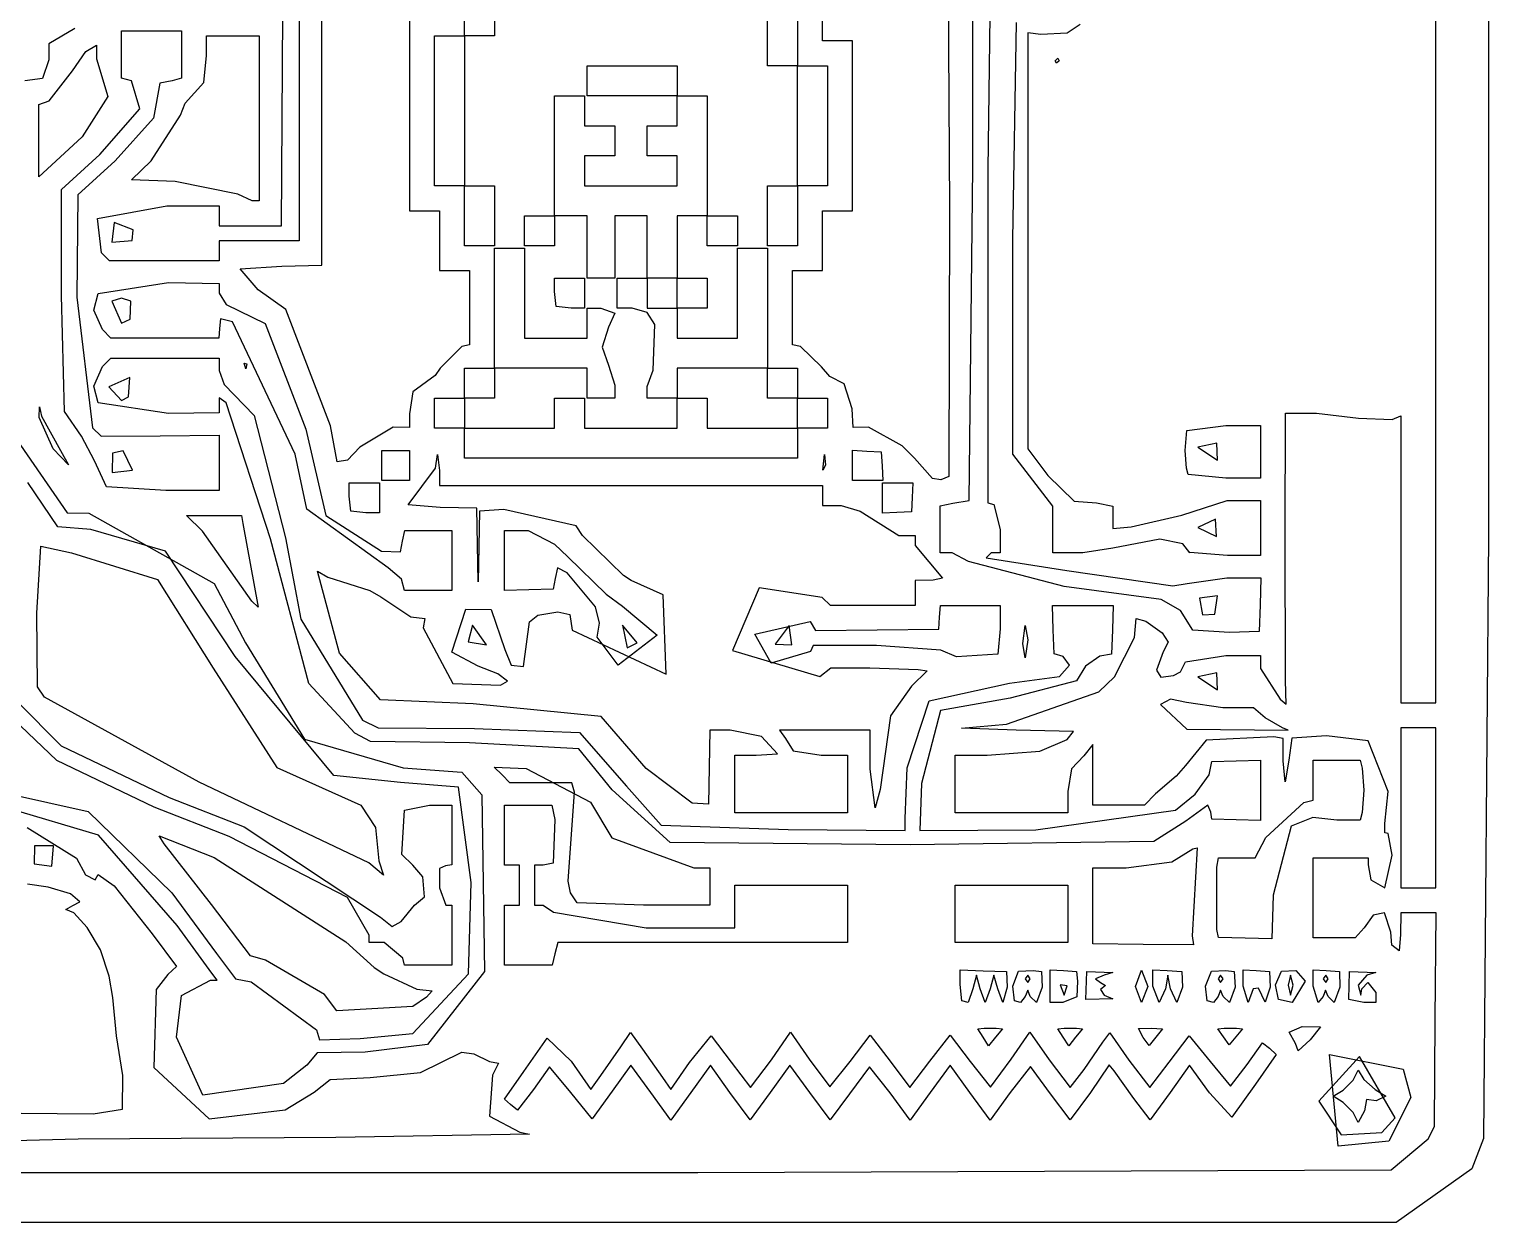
# Model space of a CAD drawing. Extents: x 0.4 to 98.6, y 0.4 to 64.5.
# Drawn here: x 50.3 to 98.65, y 0.42 to 39.42 of the extents above; entities that cross this region are included whole.
import ezdxf

# ---------------------------------------------------------------- set-up
doc = ezdxf.new("R2010")
doc.units = 0
doc.layers.add('Layer_1', color=7, linetype='CONTINUOUS')

msp = doc.modelspace()

# ---------------------------------------------------------------- linework, layer by layer
at = {"layer": 'Layer_1', "color": 7}
for points in [[(49.62349, 64.542168), (83.425009, 64.542168), (83.425009, 64.054621), (83.425009, 63.567076), (89.301652, 63.544075), (95.178303, 63.521074), (95.813568, 63.207658), (97.874332, 60.692107), (97.992245, 59.267635), (97.993091, 58.281714), (98.320466, 57.843768), (98.647841, 57.405821), (98.647841, 50.163022), (98.647841, 42.920223), (98.320466, 42.414676), (97.993091, 41.909126), (97.993091, 22.850839), (97.832668, 3.166531), (97.452879, 2.166872), (94.974157, 0.41763), (4.062974, 0.420734)], [(59.119359, 45.549231), (59.118513, 39.034624), (59.117666, 32.520021), (57.808163, 32.520021), (56.498664, 32.520021), (56.498664, 32.19327), (56.498664, 31.866519), (54.704393, 31.866519), (52.910123, 31.866519), (52.658296, 32.117863), (52.523098, 33.243365), (54.783791, 33.663651), (56.498664, 33.663651), (56.498664, 33.336899), (56.498664, 33.010148), (57.519981, 33.010148), (58.541301, 33.010148), (58.563483, 36.481905), (58.585666, 39.953667)], [(81.775327, 45.753469), (81.624479, 34.849701), (81.624479, 23.945929), (81.82909, 23.894675), (82.033698, 23.076242), (82.033698, 22.30906), (81.73456, 22.30906), (81.575914, 22.154115), (84.2147, 21.738424), (87.676915, 21.230915), (88.140905, 21.305213), (89.439619, 21.492182), (90.551001, 21.492182), (90.527775, 20.614039), (90.504548, 19.735896), (89.525541, 19.712726), (88.328967, 19.779514), (87.926467, 20.430527), (87.292176, 20.785628), (84.120726, 21.206997), (80.992702, 22.026237), (80.463516, 22.309057), (80.069454, 22.309057), (80.069454, 23.078325), (80.069454, 23.847589), (80.482704, 23.936046), (81.014687, 24.024503), (81.133426, 34.915458), (81.133426, 45.806411)], [(62.718381, 40.035799), (62.718381, 36.76829), (62.718381, 33.500777), (63.209445, 33.500777), (63.700509, 33.500777), (63.700509, 32.520521), (63.700509, 31.540267), (64.191573, 31.540267), (64.682634, 31.540267), (64.682634, 30.325162), (64.682634, 29.110054), (64.435009, 29.060623), (63.729572, 28.356529), (63.563448, 28.109376), (62.834699, 27.575604), (62.718381, 26.853501), (62.718381, 26.409255), (62.193112, 26.422012), (61.098129, 25.766099), (60.693073, 25.347168), (60.362303, 25.287397), (60.139373, 26.464348), (58.674281, 30.269892), (57.779639, 30.911527), (57.184458, 31.598887), (58.548175, 31.689989), (59.853846, 31.723155), (59.853846, 37.134309), (59.853846, 42.545463)], [(49.787004, 2.050991), (72.150843, 2.050991), (94.819525, 2.13594), (96.024323, 3.151686), (96.233402, 3.557042), (96.257165, 7.051551), (96.280928, 10.546089), (95.704715, 10.546089), (95.128493, 10.546089), (95.117346, 9.831324), (95.070737, 9.30036), (94.836343, 9.484132), (94.799318, 9.904076), (94.596507, 10.546089), (94.22821, 10.464645), (93.93223, 10.056196), (93.636258, 9.729219), (92.950105, 9.729219), (92.263958, 9.729219), (92.263958, 11.036204), (92.263958, 12.343218), (93.164241, 12.343218), (94.064521, 12.343218), (94.064521, 12.110356), (94.15437, 11.620213), (94.604511, 11.362959), (94.842038, 12.424913), (94.719387, 13.139677), (94.606148, 13.160138), (94.602536, 13.466454), (94.715662, 14.511114), (94.064502, 16.169045), (92.698227, 16.330877), (91.565573, 16.247968), (91.467253, 15.532922), (91.351787, 14.827408), (91.28181, 15.513578), (91.28181, 16.242897), (90.974896, 16.293533), (88.766807, 16.185544), (88.090204, 15.356409), (87.781642, 15.01135), (87.109852, 14.428408), (86.746318, 14.058703), (85.903998, 14.058703), (85.061678, 14.058703), (85.061678, 15.052365), (85.061678, 16.046024), (84.769338, 15.671507), (84.360118, 15.252229), (84.243239, 14.510552), (84.243239, 13.813646), (82.40175, 13.813646), (80.560264, 13.813646), (80.560264, 14.753057), (80.560264, 15.692459), (81.603772, 15.692394), (83.325074, 15.826619), (84.216967, 16.2147), (84.431063, 16.468494), (82.557043, 16.511657), (80.764875, 16.574621), (82.238064, 16.71147), (85.257275, 17.765288), (85.771427, 18.258793), (86.423084, 19.548182), (86.475097, 20.162326), (86.797954, 20.080529), (87.322966, 19.693859), (87.525105, 19.388983), (87.359189, 19.071266), (87.137713, 18.476293), (87.279115, 18.251642), (87.701141, 18.305354), (87.926213, 18.417983), (88.095843, 18.744738), (89.405343, 18.959972), (90.545216, 18.959972), (90.545216, 18.525973), (91.189174, 17.528083), (91.382978, 17.367061), (91.355857, 18.143093), (91.346205, 22.901414), (91.363646, 26.88366), (92.377758, 26.88366), (93.748641, 26.722079), (94.844637, 26.675269), (95.128465, 26.793636), (95.128465, 22.100752), (95.128465, 17.407871), (95.701371, 17.407871), (96.274279, 17.407871), (96.274279, 29.908111), (96.274279, 42.408354)], [(80.318242, 42.434002), (80.376583, 33.583974), (80.355755, 24.81297), (80.089763, 24.704642), (79.823771, 24.748908), (79.823729, 24.748933), (79.823729, 24.748933), (79.229081, 25.408334), (78.830699, 25.814557), (77.727591, 26.422342), (77.221807, 26.409896), (77.190768, 27.023396), (76.927649, 27.836143), (76.466555, 28.081103), (76.187894, 28.390944), (75.502529, 29.057744), (75.240471, 29.110057), (75.240471, 30.325165), (75.240471, 31.54027), (75.731535, 31.54027), (76.222599, 31.54027), (76.222599, 32.520524), (76.222599, 33.50078), (76.71366, 33.50078), (77.204724, 33.50078), (77.204724, 36.278163), (77.204724, 39.055551), (76.71366, 39.055551), (76.222599, 39.055551), (76.222599, 40.525932)], [(65.50105, 40.240029), (65.50105, 39.21893), (65.009989, 39.21893), (64.518925, 39.21893), (64.518925, 36.768295), (64.518925, 34.317664), (65.009989, 34.317664), (65.50105, 34.317664), (65.50105, 33.337407), (65.50105, 32.357154), (65.009989, 32.357154), (64.518925, 32.357154), (64.518925, 33.337407), (64.518925, 33.337407), (64.518925, 34.317664), (64.027861, 34.317664), (63.536798, 34.317664), (63.536798, 36.768295), (63.536798, 39.21893), (64.027861, 39.21893), (64.518925, 39.21893), (64.518925, 40.240029)], [(75.40416, 39.749903), (75.40416, 38.238679), (75.895224, 38.238679), (76.386285, 38.238679), (76.386285, 36.278168), (76.386285, 34.317664), (75.895224, 34.317664), (75.40416, 34.317664), (75.40416, 33.337407), (75.40416, 32.357154), (74.913096, 32.357154), (74.422032, 32.357154), (74.422032, 33.337407), (74.422032, 34.317664), (74.913096, 34.317664), (75.40416, 34.317664), (75.40416, 36.278168), (75.40416, 38.238679), (74.913096, 38.238679), (74.422032, 38.238679), (74.422032, 39.749903)], [(84.652035, 39.587791), (84.222922, 39.303991), (83.363561, 39.265793), (82.933316, 39.319443), (82.933316, 32.518497), (82.933316, 25.717554), (83.588139, 24.84177), (84.44678, 24.004877), (85.183301, 23.94344), (85.716007, 23.843119), (85.716007, 23.474218), (85.716007, 23.105316), (86.309374, 23.158044), (87.968677, 23.543799), (89.458113, 24.024991), (90.544795, 24.024991), (90.544795, 23.126427), (90.544795, 22.227862), (89.460365, 22.230402), (88.228171, 22.318684), (88.228651, 22.318628), (88.228651, 22.318628), (88.003466, 22.607654), (87.250954, 22.761663), (85.716487, 22.467048), (84.734362, 22.309549), (83.752234, 22.309549), (83.752234, 23.07281), (83.752234, 23.836072), (83.098235, 24.686145), (82.44423, 25.536221), (82.443384, 32.573054), (82.565397, 39.656913)], [(51.777797, 39.454729), (50.933264, 38.955845), (50.933264, 38.431612), (50.723324, 37.82771), (50.150419, 37.748044)], [(49.787447, 26.152394), (50.659748, 24.88422), (51.532049, 23.616048), (52.235243, 23.614919), (56.338596, 21.31546), (57.35599, 19.367325), (59.29401, 16.223189), (62.514171, 15.283626), (64.437501, 15.144319), (65.0885, 14.398462), (65.175385, 8.626405), (63.309535, 6.231334), (61.273666, 5.985829), (59.705789, 5.959188), (59.371144, 5.563075), (58.605046, 4.956243), (55.966661, 4.577078), (55.96624, 4.577586), (55.96624, 4.577586), (55.107187, 6.474469), (55.272665, 7.835311), (56.21597, 8.340929), (56.430033, 8.340929), (56.259754, 8.565577), (55.127611, 10.12906), (52.554108, 13.078644), (49.623341, 13.953829)], [(49.582582, 14.440685), (52.21775, 13.851016), (54.950988, 11.190086), (56.416545, 9.20778), (57.030373, 8.385864), (57.541661, 8.284095), (59.686979, 6.719212), (59.775805, 6.389963), (61.103938, 6.431625), (62.836328, 6.596809), (64.648587, 8.544882), (64.737484, 11.530435), (64.326331, 14.652521), (62.43207, 14.79968), (60.243628, 15.030131), (57.025121, 18.91923), (54.742474, 22.366876), (52.304858, 23.081528), (51.229527, 23.166999), (50.246431, 24.61448)], [(49.915901, 17.425871), (51.330955, 15.998642), (54.861038, 14.317735), (57.316354, 13.358473), (61.778824, 10.403448), (62.156872, 10.096966), (62.454123, 10.260328), (62.883295, 10.79132), (63.209112, 11.065815), (63.157068, 11.719323), (62.832848, 12.098305), (62.466571, 12.445498), (62.556383, 13.899222), (63.375683, 14.058827), (64.109398, 14.058827), (64.109398, 13.084006), (64.109398, 12.109157), (63.902244, 12.083362), (63.697633, 11.996257), (63.700173, 11.363187), (63.904784, 10.791377), (64.109393, 10.791377), (64.109393, 9.811114), (64.109393, 8.830855), (63.333434, 8.830855), (62.557478, 8.830855), (62.507389, 9.055504), (61.894092, 9.566058), (61.408546, 9.566058), (61.408546, 9.813722), (60.691097, 11.046556), (56.825288, 13.032616), (54.369971, 13.993645), (51.197125, 15.522025), (49.540198, 17.104736)], [(50.220658, 13.327265), (51.834114, 12.327323), (52.128354, 11.786461), (52.442645, 11.623071), (52.540031, 11.791592), (53.063627, 11.427187), (54.30751, 9.855378), (55.104116, 8.790283), (54.81836, 8.528319), (54.44349, 8.038203), (54.360111, 5.484704), (56.175178, 3.802716), (58.658025, 4.09682), (59.603413, 4.673936), (60.123458, 5.09219), (61.441357, 5.159923), (63.086633, 5.323183), (64.427703, 5.983117), (64.828596, 5.930271), (65.33308, 5.677335), (65.631928, 5.629648), (65.436904, 5.236315), (65.335197, 3.892435), (66.330072, 3.373005), (66.646844, 3.298893), (60.317218, 3.19464), (51.887299, 3.140708), (49.787004, 3.086775)], [(47.659074, 4.015992), (52.381293, 3.969453), (53.342959, 4.122361), (53.347221, 5.22195), (53.139708, 6.514813), (53.019843, 7.769175), (52.899977, 8.472193), (52.623072, 9.329909), (52.183943, 10.062394), (51.753489, 10.54564), (51.488155, 10.655343), (51.718333, 10.775699), (51.948508, 10.896084), (51.636237, 11.157738), (50.910867, 11.379779), (50.238946, 11.479276)]]:
    msp.add_lwpolyline(points, dxfattribs=at)
for points in [[(52.812065, 24.47112), (52.419432, 25.325446), (51.997005, 26.130188), (51.442232, 26.934389), (51.342596, 30.732872), (51.343161, 34.195131), (52.602157, 35.333447), (53.911123, 36.83565), (53.633682, 37.748552), (53.306307, 37.836535), (53.306307, 38.60942), (53.306307, 39.382308), (54.288432, 39.382308), (55.270559, 39.382308), (55.270559, 38.610111), (55.270559, 37.837918), (54.963646, 37.752847), (54.560313, 37.66732), (54.349767, 36.529236), (53.101696, 35.133721), (51.874038, 34.018113), (51.851544, 30.67573), (52.360645, 26.398254), (52.640615, 26.127417), (54.569418, 26.142826), (56.498223, 26.158236), (56.498223, 25.254969), (56.498223, 24.351703), (54.75904, 24.354977), (52.812062, 24.471083), (52.812065, 24.47112)], [(57.113149, 34.037897), (55.059841, 34.453026), (53.631862, 34.506792), (54.276999, 35.126995), (55.231017, 36.626417), (55.387315, 37.01336), (56.001955, 37.692604), (56.089007, 38.570747), (56.089007, 39.21893), (56.948368, 39.21893), (57.807726, 39.21893), (57.807726, 36.523233), (57.807726, 33.827534), (57.574148, 33.827534), (57.113149, 34.037897)], [(50.605466, 35.794959), (50.605466, 36.977555), (50.945888, 37.097567), (51.703547, 38.076855), (52.143808, 38.705963), (52.487877, 38.908767), (52.488441, 38.471614), (52.863105, 37.233048), (52.025026, 35.915222), (50.871567, 34.858472), (50.605576, 34.612363), (50.605576, 35.794959), (50.605466, 35.794959)], [(64.518925, 25.903801), (64.518925, 26.393925), (64.027861, 26.393925), (63.536798, 26.393925), (63.536798, 26.884052), (63.536798, 27.374182), (64.027861, 27.374182), (64.518925, 27.374182), (64.518925, 27.864308), (64.518925, 28.354435), (65.009989, 28.354435), (65.50105, 28.354435), (65.50105, 30.314943), (65.50105, 32.275453), (65.992114, 32.275453), (66.483178, 32.275453), (66.483178, 30.80507), (66.483178, 29.334689), (67.506225, 29.334689), (68.529275, 29.334689), (68.529275, 29.824819), (68.529275, 30.314943), (68.979416, 30.314943), (69.429558, 30.155196), (69.224947, 29.694511), (69.020339, 29.04365), (69.224947, 28.45102), (69.429558, 27.79125), (69.429558, 27.374182), (68.979416, 27.374182), (68.529275, 27.374182), (68.529275, 27.864308), (68.529275, 28.354435), (67.015164, 28.354435), (65.50105, 28.354435), (65.50105, 27.864308), (65.50105, 27.374182), (65.009989, 27.374182), (64.518925, 27.374182), (64.518925, 26.884052), (64.518925, 26.393925), (65.992114, 26.393925), (67.465303, 26.393925), (67.465303, 26.884052), (67.465303, 27.374182), (67.956366, 27.374182), (68.44743, 27.374182), (68.44743, 26.884052), (68.44743, 26.393925), (69.961541, 26.393925), (71.475655, 26.393925), (71.475655, 26.884052), (71.475655, 27.374182), (70.984591, 27.374182), (70.493527, 27.374182), (70.493527, 27.750443), (70.692212, 28.282689), (70.738039, 29.784946), (70.493527, 30.166849), (70.002464, 30.314943), (69.5114, 30.314943), (69.5114, 30.80507), (69.5114, 31.295196), (70.002464, 31.295196), (70.493527, 31.295196), (70.493527, 32.316296), (70.493527, 33.337393), (69.961541, 33.337393), (69.429558, 33.337393), (69.429558, 32.316296), (69.429558, 31.295196), (68.979416, 31.295196), (68.529275, 31.295196), (68.529275, 32.316296), (68.529275, 33.337393), (67.997289, 33.337393), (67.465303, 33.337393), (67.465303, 32.847266), (67.465303, 32.357139), (66.974242, 32.357139), (66.483178, 32.357139), (66.483178, 32.847266), (66.483178, 33.337393), (66.974242, 33.337393), (67.465303, 33.337393), (67.465303, 35.297901), (67.465303, 37.258411), (67.956366, 37.258411), (68.44743, 37.258411), (68.44743, 36.768281), (68.44743, 36.278154), (68.938494, 36.278154), (69.429558, 36.278154), (69.429558, 35.788027), (69.429558, 35.297901), (68.938494, 35.297901), (68.44743, 35.297901), (68.44743, 34.807777), (68.44743, 34.31765), (69.961541, 34.31765), (71.475655, 34.31765), (71.475655, 34.807777), (71.475655, 35.297901), (70.984591, 35.297901), (70.493527, 35.297901), (70.493527, 35.788027), (70.493527, 36.278154), (70.984591, 36.278154), (71.475655, 36.278154), (71.475655, 36.768281), (71.475655, 37.258411), (70.002463, 37.258411), (68.529275, 37.258411), (68.529275, 37.748538), (68.529275, 38.238665), (70.002463, 38.238665), (71.475655, 38.238665), (71.475655, 37.748538), (71.475655, 37.258411), (71.966716, 37.258411), (72.45778, 37.258411), (72.45778, 35.297901), (72.45778, 33.337393), (72.948844, 33.337393), (73.439908, 33.337393), (73.439908, 32.847266), (73.439908, 32.357139), (72.948844, 32.357139), (72.45778, 32.357139), (72.45778, 32.847266), (72.45778, 33.337393), (71.966716, 33.337393), (71.475655, 33.337393), (71.475655, 32.316296), (71.475655, 31.295196), (71.966716, 31.295196), (72.45778, 31.295196), (72.45778, 30.80507), (72.45778, 30.314943), (71.966716, 30.314943), (71.475655, 30.314943), (71.475655, 29.824819), (71.475655, 29.334689), (72.45778, 29.334689), (73.439908, 29.334689), (73.439908, 30.80507), (73.439908, 32.275453), (73.930969, 32.275453), (74.422032, 32.275453), (74.422032, 30.314943), (74.422032, 28.354435), (74.913096, 28.354435), (75.40416, 28.354435), (75.40416, 27.864308), (75.40416, 27.374182), (75.895224, 27.374182), (76.386285, 27.374182), (76.386285, 26.884052), (76.386285, 26.393925), (75.895224, 26.393925), (75.40416, 26.393925), (75.40416, 25.903801), (75.40416, 25.413674), (69.961541, 25.413674), (64.518925, 25.413674), (64.518925, 25.903801)], [(83.834079, 38.402052), (83.920752, 38.483744), (83.956843, 38.402052), (83.870172, 38.320365), (83.834079, 38.402052)], [(53.65795, 32.528307), (53.68541, 32.874235), (53.068571, 33.116554), (52.98651, 32.470573), (53.657945, 32.528307), (53.65795, 32.528307)], [(62.464291, 21.451827), (62.02414, 21.819422), (59.360527, 23.739086), (58.988372, 25.536221), (56.930895, 29.866667), (56.539148, 29.966446), (56.513974, 29.650575), (56.4888, 29.334703), (54.725679, 29.334703), (52.962557, 29.334703), (52.684286, 29.612444), (52.406018, 30.247768), (52.539481, 30.795536), (54.840873, 31.148497), (56.498212, 31.119572), (56.498212, 30.800509), (56.723281, 30.43338), (58.006848, 29.812573), (59.330874, 26.353099), (59.98478, 23.535107), (61.802003, 22.36483), (62.423705, 22.35038), (62.493998, 22.69755), (62.564291, 23.044726), (63.33699, 23.044726), (64.109692, 23.044726), (64.109692, 22.064472), (64.109692, 21.084216), (63.333352, 21.084216), (62.557015, 21.084216), (62.464277, 21.451813), (62.464291, 21.451827)], [(67.519867, 30.369414), (67.465303, 30.859541), (67.465303, 31.295211), (67.956366, 31.295211), (68.44743, 31.295211), (68.44743, 30.805084), (68.44743, 30.314957), (68.010931, 30.314957), (67.519867, 30.369414)], [(71.475655, 30.80507), (71.475655, 31.295196), (70.984591, 31.295196), (70.493527, 31.295196), (70.493527, 30.80507), (70.493527, 30.314943), (70.984591, 30.314943), (71.475655, 30.314943), (71.475655, 30.80507)], [(53.58692, 29.953199), (53.617321, 30.543684), (53.306315, 30.641711), (52.995306, 30.543684), (53.306315, 29.824833), (53.58692, 29.953199)], [(71.240905, 12.84009), (69.348332, 14.55987), (68.262239, 15.908336), (64.682611, 16.100586), (61.449778, 16.142118), (60.933134, 16.42171), (59.427021, 18.035536), (58.18005, 22.77576), (56.730168, 27.220478), (56.498226, 27.385318), (56.498226, 27.139457), (56.498226, 26.893591), (54.840887, 26.867824), (52.539495, 27.220376), (52.406032, 27.768144), (52.6843, 28.403469), (52.962572, 28.681209), (54.730397, 28.681209), (56.498226, 28.681209), (56.498226, 28.278275), (56.667291, 27.821783), (57.640792, 26.808809), (58.670945, 22.799684), (59.169059, 20.144828), (61.180267, 16.842915), (61.695312, 16.590595), (64.8463, 16.568214), (68.283741, 16.432793), (69.812542, 14.68871), (70.944318, 13.408779), (75.097246, 13.262687), (78.923446, 13.234662), (78.929852, 13.626457), (78.996863, 15.284391), (79.706762, 17.473456), (82.334477, 18.055811), (83.971354, 18.273881), (84.30158, 18.640702), (84.096969, 18.921174), (83.793156, 19.006073), (83.769732, 19.800091), (83.746308, 20.594109), (84.734359, 20.594109), (85.722411, 20.594109), (85.698986, 19.798267), (85.675562, 19.002426), (85.290447, 18.932373), (84.82005, 18.604388), (84.527335, 18.12318), (82.360887, 17.566036), (80.08415, 17.161731), (79.458237, 14.770024), (79.401841, 13.234577), (83.193451, 13.258961), (87.763188, 13.8966), (88.403877, 14.420218), (88.865043, 15.05009), (88.949314, 15.488762), (89.747292, 15.512046), (90.545269, 15.535301), (90.545269, 14.549126), (90.545269, 13.562948), (89.747292, 13.586204), (88.949314, 13.609459), (88.923406, 13.834108), (88.817034, 14.058756), (88.096396, 13.53822), (87.051841, 12.87381), (79.09038, 12.760715), (71.240886, 12.839774), (71.240905, 12.84009)], [(53.533634, 27.41967), (53.580082, 28.041688), (52.897096, 27.740588), (53.306315, 27.292506), (53.533634, 27.41967)], [(57.371227, 28.327209), (57.319154, 28.511007), (57.408497, 28.491279), (57.371227, 28.327223), (57.371227, 28.327209)], [(75.40416, 26.884052), (75.40416, 27.374182), (74.913096, 27.374182), (74.422032, 27.374182), (74.422032, 27.864308), (74.422032, 28.354435), (72.948844, 28.354435), (71.475655, 28.354435), (71.475655, 27.864308), (71.475655, 27.374182), (71.966716, 27.374182), (72.45778, 27.374182), (72.45778, 26.884052), (72.45778, 26.393925), (73.930969, 26.393925), (75.40416, 26.393925), (75.40416, 26.884052)], [(51.075337, 25.7194), (50.613687, 26.738476), (50.621899, 27.088273), (50.694797, 26.779291), (51.312382, 25.657063), (51.573014, 25.194263), (51.075329, 25.7194), (51.075337, 25.7194)], [(88.174783, 24.879125), (88.128124, 25.082472), (88.083239, 25.65971), (88.132552, 26.314084), (89.412147, 26.475614), (90.545275, 26.475614), (90.545275, 25.617893), (90.545275, 24.760169), (89.40948, 24.760169), (88.174783, 24.879125)], [(53.663216, 25.02136), (53.361241, 25.644233), (53.014912, 25.572963), (52.998995, 24.936216), (53.663214, 25.02136), (53.663216, 25.02136)], [(61.818076, 25.168623), (61.818076, 25.65875), (62.268217, 25.65875), (62.718359, 25.65875), (62.718359, 25.168623), (62.718359, 24.678496), (62.268217, 24.678496), (61.818076, 24.678496), (61.818076, 25.168623)], [(77.204724, 25.172687), (77.204724, 25.666889), (77.675327, 25.642393), (78.145929, 25.617896), (78.170483, 25.148188), (78.195036, 24.678485), (77.699888, 24.678485), (77.204741, 24.678485), (77.204741, 25.17269), (77.204724, 25.172687)], [(89.137562, 25.348323), (89.117948, 25.8997), (88.493666, 25.770282), (89.137551, 25.348323), (89.137562, 25.348323)], [(73.358063, 14.753427), (73.358063, 15.692834), (74.053735, 15.692834), (74.749407, 15.739048), (74.229187, 16.302928), (73.209834, 16.509713), (72.543999, 16.509713), (72.521336, 15.30483), (72.498702, 14.099921), (71.966716, 14.12846), (70.458377, 15.26603), (68.984866, 16.966086), (64.807977, 17.373885), (61.777156, 17.505695), (60.43528, 19.032669), (59.716186, 21.709276), (60.05599, 21.51934), (61.420306, 21.08423), (61.784528, 20.879771), (62.763921, 20.222394), (63.220393, 20.165472), (63.169206, 19.863085), (64.138083, 18.042679), (65.691773, 17.988941), (65.923421, 18.11407), (65.609931, 18.353411), (64.963386, 18.602404), (64.105631, 19.06767), (64.559009, 20.47649), (65.389982, 20.460572), (65.841007, 19.147201), (66.042818, 18.637197), (66.452238, 18.59258), (66.64889, 20.057833), (66.914885, 20.270956), (67.572643, 20.385589), (67.961401, 20.294998), (68.038211, 19.786753), (71.114106, 18.350645), (71.012545, 20.936961), (69.969686, 21.410998), (69.718359, 21.566994), (68.381091, 22.881382), (68.174442, 23.199906), (65.81014, 23.726502), (65.014332, 23.673904), (64.989271, 22.522031), (64.96421, 21.370155), (64.946176, 22.572868), (64.928142, 23.775577), (63.720945, 23.798183), (62.677434, 23.886533), (63.574883, 25.081228), (63.6391, 25.523487), (63.700484, 25.000439), (63.700484, 24.515135), (69.961538, 24.515135), (76.222596, 24.515135), (76.222596, 24.188384), (76.222596, 23.861632), (76.836424, 23.861632), (77.450254, 23.675589), (78.714768, 22.881379), (79.250818, 22.881379), (79.250818, 22.550569), (80.151101, 21.486955), (79.844187, 21.42039), (79.250818, 21.410992), (79.250818, 21.002555), (79.250818, 20.594114), (77.868129, 20.594114), (76.485438, 20.594114), (76.210791, 20.851484), (74.154966, 21.169859), (73.27761, 19.114418), (76.133928, 18.269769), (76.491162, 18.551921), (77.768686, 18.551074), (79.347219, 18.500497), (79.648235, 18.450823), (79.131477, 17.950005), (78.444963, 16.98511), (78.105004, 14.571848), (77.941315, 13.977468), (77.777629, 15.243604), (77.777629, 16.509777), (76.300275, 16.509777), (74.822921, 16.509777), (75.01959, 16.244291), (75.266718, 15.835853), (76.179106, 15.692899), (77.041035, 15.692899), (77.041035, 14.753489), (77.041035, 13.814075), (75.199546, 13.814075), (73.35806, 13.814075), (73.35806, 14.753489), (73.358063, 14.753427)], [(76.232093, 25.020849), (76.283982, 25.5236), (76.320908, 25.181247), (76.232093, 25.020849)], [(60.808668, 23.671014), (60.754106, 24.161141), (60.754106, 24.59681), (61.24517, 24.59681), (61.736234, 24.59681), (61.736234, 24.106683), (61.736234, 23.616554), (61.299732, 23.616554), (60.808668, 23.671014)], [(78.186852, 24.102605), (78.186852, 24.59681), (78.681999, 24.59681), (79.177147, 24.59681), (79.152593, 24.127102), (79.12804, 23.657397), (78.65744, 23.6329), (78.186837, 23.608403), (78.186837, 24.102605), (78.186852, 24.102605)], [(57.569951, 20.73706), (55.954254, 23.024316), (55.432863, 23.534867), (56.330132, 23.534867), (57.227404, 23.534867), (57.273279, 23.269381), (57.779591, 20.532838), (57.569951, 20.73706)], [(89.107164, 22.846355), (89.071751, 23.412637), (88.499178, 23.144517), (89.107164, 22.846355)], [(69.538648, 18.643564), (68.857903, 19.558853), (68.933462, 20.016959), (68.80029, 20.547932), (67.874454, 21.656083), (67.556494, 21.817982), (67.488024, 21.471529), (67.419552, 21.125076), (66.62399, 21.10168), (65.828428, 21.078284), (65.828428, 22.061498), (65.828428, 23.044709), (66.597187, 23.044709), (67.465303, 22.598747), (67.896851, 22.184346), (69.151527, 20.966586), (69.682621, 20.563905), (70.819697, 19.623225), (69.538648, 18.643533), (69.538648, 18.643564)], [(61.389106, 12.172482), (55.843473, 14.811909), (50.785546, 17.593398), (50.564543, 17.926505), (50.543574, 20.342474), (50.664834, 22.533797), (51.673372, 22.309156), (54.483117, 21.43985), (56.302333, 18.538679), (58.380911, 15.290222), (61.132913, 14.05868), (61.605593, 13.334749), (61.714508, 12.241141), (61.866764, 11.7778), (61.389115, 12.172482), (61.389106, 12.172482)], [(89.053875, 20.312829), (89.137562, 20.904516), (88.550912, 20.82979), (88.649027, 20.287773), (89.053875, 20.312835), (89.053875, 20.312829)], [(74.543131, 18.70366), (74.012813, 19.6499), (75.822687, 20.065729), (75.994899, 19.774411), (78.01162, 19.796255), (80.028337, 19.818099), (80.053286, 20.206115), (80.078234, 20.594131), (81.055877, 20.594131), (82.033518, 20.594131), (82.033518, 19.82292), (81.953624, 19.002423), (80.599832, 18.916173), (80.091129, 19.130815), (77.985839, 19.287126), (75.921502, 19.287126), (75.830248, 19.087228), (74.543137, 18.703688), (74.543131, 18.70366)], [(65.239151, 19.303436), (64.779574, 19.948675), (64.64172, 19.398122), (65.239151, 19.303436)], [(70.167806, 19.371872), (69.680631, 19.943564), (69.838777, 19.205412), (70.167806, 19.371872)], [(75.224102, 19.303436), (75.138166, 19.935464), (74.671302, 19.323446), (75.224102, 19.303436)], [(82.77136, 19.348363), (82.851951, 19.940603), (82.932542, 19.470895), (82.851951, 18.87866), (82.77136, 19.348363)], [(89.137562, 17.833055), (89.117948, 18.38443), (88.493666, 18.255014), (89.137551, 17.833055), (89.137562, 17.833055)], [(91.445558, 16.509713), (91.26668, 16.591399), (90.699552, 16.91815), (90.311302, 17.244904), (89.308205, 17.244904), (88.122076, 17.416535), (87.605279, 17.531888), (87.27152, 17.359057), (88.130881, 16.550731), (91.445558, 16.509713)], [(96.274347, 13.977378), (96.274347, 16.591399), (95.701438, 16.591399), (95.128533, 16.591399), (95.128533, 13.977378), (95.128533, 11.363379), (95.701438, 11.363379), (96.274347, 11.363379), (96.274347, 13.977378)], [(90.042649, 9.711467), (89.171722, 9.734469), (89.110511, 9.997274), (89.112204, 12.036798), (89.171959, 12.343142), (89.772692, 12.343142), (90.373427, 12.343142), (90.716671, 13.00164), (91.957205, 14.145179), (92.264119, 14.228248), (92.264119, 14.878587), (92.264119, 15.528954), (93.03513, 15.528954), (93.806147, 15.528954), (93.861753, 15.276241), (93.917365, 14.548694), (93.861753, 13.821145), (93.806147, 13.568432), (93.041954, 13.568432), (92.248774, 13.655229), (91.540021, 13.379222), (90.954616, 11.117823), (90.913694, 9.688266), (90.04277, 9.711267), (90.042649, 9.711467)], [(68.2019, 10.866589), (67.990668, 11.192558), (67.910731, 11.574176), (68.111606, 14.48754), (68.0319, 14.793883), (67.018305, 14.793883), (66.004707, 14.793883), (65.746233, 15.051865), (65.487757, 15.309848), (66.537915, 15.255991), (68.643064, 14.157562), (69.341651, 12.989072), (72.022669, 12.016492), (72.539624, 12.016492), (72.539624, 11.403833), (72.539624, 10.791173), (70.370761, 10.791173), (68.2019, 10.866589)], [(65.828428, 9.810883), (65.828428, 10.791142), (66.073958, 10.791142), (66.319489, 10.791142), (66.319489, 11.444651), (66.319489, 12.098156), (66.073958, 12.098156), (65.828428, 12.098156), (65.828428, 13.078418), (65.828428, 14.058649), (66.600142, 14.058649), (67.371856, 14.058649), (67.468794, 13.592587), (67.417534, 12.168779), (67.092177, 12.098156), (66.810553, 12.098156), (66.810553, 11.444651), (66.810553, 10.791142), (67.095448, 10.791142), (67.430428, 10.566494), (70.45812, 10.055968), (73.358063, 10.055968), (73.358063, 10.750296), (73.358063, 11.444651), (75.199549, 11.444651), (77.041038, 11.444651), (77.041038, 10.505237), (77.041038, 9.565824), (72.303808, 9.565824), (67.566581, 9.565824), (67.473843, 9.198224), (67.381102, 8.830649), (66.604765, 8.830649), (65.828428, 8.830649), (65.828428, 9.810883)], [(60.344887, 7.34202), (59.939974, 7.871189), (58.012337, 8.998159), (57.521273, 9.132534), (56.252693, 10.81525), (54.69766, 12.800582), (54.533974, 13.059182), (56.334537, 12.345933), (60.641892, 9.588783), (61.571512, 8.749177), (61.883235, 8.54889), (62.964854, 8.041841), (63.46099, 7.990087), (63.273823, 7.787279), (62.835913, 7.477769), (60.344887, 7.34202)], [(51.028703, 12.070377), (51.080161, 12.735744), (50.464504, 12.731539), (50.452284, 12.144505), (51.028695, 12.070267), (51.028703, 12.070377)], [(85.061827, 10.770732), (85.061737, 12.016461), (86.146167, 12.016461), (87.639817, 12.208), (88.329859, 12.635372), (88.476981, 12.668315), (88.304021, 9.794342), (88.355386, 9.49268), (86.708656, 9.508372), (85.061923, 9.524063), (85.061923, 10.769821), (85.061827, 10.770732)], [(80.560323, 10.505237), (80.560323, 11.444651), (82.401809, 11.444651), (84.243298, 11.444651), (84.243298, 10.505237), (84.243298, 9.565824), (82.401809, 9.565824), (80.560323, 9.565824), (80.560323, 10.505237)], [(80.778574, 7.65994), (80.724012, 8.193987), (80.724012, 8.673561), (81.481068, 8.650024), (82.238123, 8.626487), (82.262479, 8.115933), (82.119251, 7.605407), (81.951656, 8.054676), (81.828893, 8.503971), (81.706126, 8.054676), (81.542437, 7.605407), (81.378751, 8.054676), (81.255984, 8.503971), (81.13322, 8.054676), (80.983171, 7.605407), (80.778563, 7.659853), (80.778574, 7.65994)], [(82.497296, 7.65994), (82.442732, 8.148512), (82.636014, 8.631059), (83.106617, 8.652931), (83.383937, 8.626571), (83.408293, 8.116017), (83.224146, 7.605463), (83.015631, 7.809673), (82.933787, 8.013912), (82.851942, 7.809673), (82.701899, 7.605463), (82.497288, 7.659938), (82.497296, 7.65994)], [(83.01564, 8.381515), (82.933795, 8.504059), (82.851951, 8.381515), (82.933795, 8.259002), (83.01564, 8.381515)], [(83.67039, 8.14072), (83.67039, 8.675972), (84.10007, 8.651305), (84.529751, 8.626639), (84.555913, 8.30768), (84.533899, 7.797126), (84.07806, 7.605531), (83.670404, 7.605531), (83.670404, 8.140785), (83.67039, 8.14072)], [(84.832572, 7.703516), (84.86382, 8.617837), (85.716487, 8.585734), (85.430034, 8.504039), (85.143581, 8.381498), (85.307267, 8.258983), (85.470956, 8.169634), (85.307267, 8.037585), (85.430034, 7.850534), (85.716487, 7.728018), (84.832572, 7.703634), (84.832572, 7.703516)], [(86.453081, 8.136439), (86.657692, 8.667431), (86.862301, 8.136439), (86.657692, 7.605474), (86.453081, 8.136439)], [(87.025989, 8.140362), (87.025989, 8.675418), (87.496592, 8.651034), (87.967195, 8.62665), (87.991551, 8.116096), (87.807401, 7.605542), (87.598886, 8.05484), (87.517045, 8.504107), (87.4352, 8.05484), (87.230589, 7.605542), (87.025981, 8.140599), (87.025989, 8.140362)], [(88.799276, 7.659777), (88.744711, 8.148351), (88.937994, 8.63087), (89.408594, 8.652742), (89.685914, 8.626382), (89.71027, 8.115854), (89.52612, 7.605299), (89.317606, 7.809513), (89.235761, 8.013723), (89.15392, 7.809513), (89.003873, 7.605299), (88.799265, 7.659746), (88.799276, 7.659777)], [(89.317617, 8.381354), (89.235772, 8.503898), (89.153931, 8.381354), (89.235772, 8.25881), (89.317617, 8.381354)], [(89.97237, 8.140556), (89.97237, 8.675811), (90.402047, 8.651144), (90.831728, 8.626478), (90.856253, 8.109701), (90.692564, 7.619586), (90.479608, 8.075078), (90.299739, 8.054617), (90.13605, 7.605319), (89.972364, 8.140573), (89.97237, 8.140556)], [(91.134552, 7.703343), (91.036339, 8.191918), (91.229622, 8.63087), (91.700224, 8.652742), (92.003701, 8.307347), (91.58313, 7.605226), (91.134552, 7.703236), (91.134552, 7.703343)], [(91.609244, 8.177144), (91.527403, 8.503898), (91.445558, 8.177144), (91.527403, 7.85039), (91.609244, 8.177144)], [(92.263997, 8.140556), (92.263997, 8.675811), (92.693678, 8.651144), (93.123358, 8.626478), (93.13809, 8.115924), (92.95394, 7.60537), (92.755053, 7.80958), (92.673208, 8.013819), (92.591364, 7.80958), (92.427675, 7.60537), (92.263989, 8.140624), (92.263997, 8.140556)], [(92.755061, 8.381354), (92.673217, 8.503898), (92.591372, 8.381354), (92.673217, 8.25881), (92.755061, 8.381354)], [(93.42618, 7.703343), (93.457427, 8.617693), (94.310094, 8.585564), (94.023639, 8.503898), (93.737186, 8.177144), (93.820594, 7.85039), (93.852635, 8.0546), (94.055691, 8.25881), (94.310094, 7.932085), (94.310094, 7.60533), (93.917244, 7.60533), (93.42618, 7.703343)], [(84.227779, 8.150541), (83.997765, 8.184098), (84.125476, 7.850534), (84.227779, 8.150541)], [(81.477447, 6.472533), (81.301828, 6.74801), (81.503981, 6.773805), (81.905931, 6.773805), (82.105724, 6.74801), (81.879396, 6.472533), (81.653065, 6.197027), (81.477447, 6.472533)], [(84.096452, 6.472533), (83.920834, 6.74801), (84.122987, 6.773805), (84.524939, 6.773805), (84.724727, 6.74801), (84.498396, 6.472533), (84.272065, 6.197027), (84.096452, 6.472533)], [(86.710211, 6.46384), (86.559849, 6.759166), (86.971089, 6.773193), (87.343004, 6.747962), (87.121451, 6.477895), (86.899909, 6.207803), (86.710211, 6.46388), (86.710211, 6.46384)], [(89.33582, 6.488789), (89.150567, 6.747835), (89.356863, 6.77363), (89.75991, 6.77363), (89.95667, 6.747835), (89.738867, 6.488789), (89.521065, 6.229712), (89.33582, 6.488789)], [(91.687143, 6.268266), (91.478533, 6.634241), (91.906233, 6.821772), (92.507563, 6.812797), (92.169156, 6.390863), (91.776427, 6.033804), (91.687143, 6.268179), (91.687143, 6.268266)], [(67.991057, 4.668687), (67.302308, 5.508309), (66.773836, 4.76707), (66.25657, 4.093151), (66.020105, 4.268665), (65.832935, 4.444151), (66.45806, 5.35103), (67.222154, 6.438525), (68.003323, 5.690176), (68.645522, 4.761143), (68.982425, 5.223615), (69.632292, 6.156881), (69.945257, 6.627682), (70.334837, 6.087579), (70.992846, 5.154843), (71.261279, 4.762244), (71.879992, 5.652158), (72.580547, 6.51711), (73.235296, 5.660681), (73.867082, 4.828735), (74.551383, 5.731163), (75.176805, 6.633989), (75.784977, 5.751602), (76.458737, 4.846205), (77.124965, 5.68353), (77.78149, 6.5438), (78.43624, 5.686081), (79.084084, 4.828312), (79.734157, 5.686081), (80.398929, 6.5438), (81.050589, 5.681653), (81.711471, 4.844342), (82.393676, 5.752863), (83.002971, 6.636541), (83.629281, 5.732453), (84.319281, 4.828312), (84.776969, 5.419745), (85.392278, 6.316066), (85.613594, 6.620982), (86.242727, 5.724658), (86.928465, 4.828735), (87.557975, 5.660681), (88.212725, 6.516661), (88.893502, 5.683363), (89.564762, 4.870165), (90.10557, 5.586332), (90.603066, 6.294397), (90.842049, 6.121333), (91.052011, 5.911769), (90.381809, 4.941201), (89.606607, 3.861136), (88.872592, 4.657596), (88.220066, 5.56354), (87.590809, 4.667332), (86.934775, 3.768793), (86.402789, 4.469974), (85.757409, 5.370291), (85.59372, 5.566986), (84.979892, 4.669929), (84.317212, 3.769612), (83.680237, 4.620935), (83.02519, 5.516804), (82.355356, 4.662252), (81.702257, 3.766394), (81.044809, 4.662026), (80.396635, 5.559727), (79.746846, 4.664087), (79.092093, 3.767015), (78.432382, 4.657737), (77.75841, 5.510804), (77.108557, 4.62006), (76.473026, 3.768342), (75.81338, 4.666288), (75.158627, 5.560091), (74.518042, 4.662111), (73.863292, 3.767269), (73.199336, 4.665836), (72.567547, 5.56354), (71.922153, 4.664962), (71.269678, 3.766394), (70.608968, 4.664962), (69.953552, 5.56354), (69.343805, 4.705658), (68.689032, 3.804805), (67.991057, 4.668687)], [(94.507983, 3.353785), (94.947502, 3.834748), (93.778108, 5.843612), (92.444856, 4.377744), (93.183937, 3.28069), (94.507983, 3.353785)], [(93.083017, 2.911854), (92.800442, 5.911348), (95.20887, 5.43023), (95.454556, 4.506014), (94.737393, 3.079183), (93.083017, 2.911854)], [(93.5735, 4.011448), (93.246122, 4.338205), (92.918747, 4.542421), (93.246122, 4.746637), (93.5735, 5.073394), (93.732244, 5.400176), (93.916391, 5.093826), (94.289633, 4.762356), (94.637469, 4.545497), (94.32079, 4.396145), (94.004103, 4.438535), (93.947475, 4.061599), (93.732171, 3.684691), (93.5735, 4.011448)]]:
    msp.add_lwpolyline(points, close=True, dxfattribs=at)

doc.saveas('drawing.dxf')
